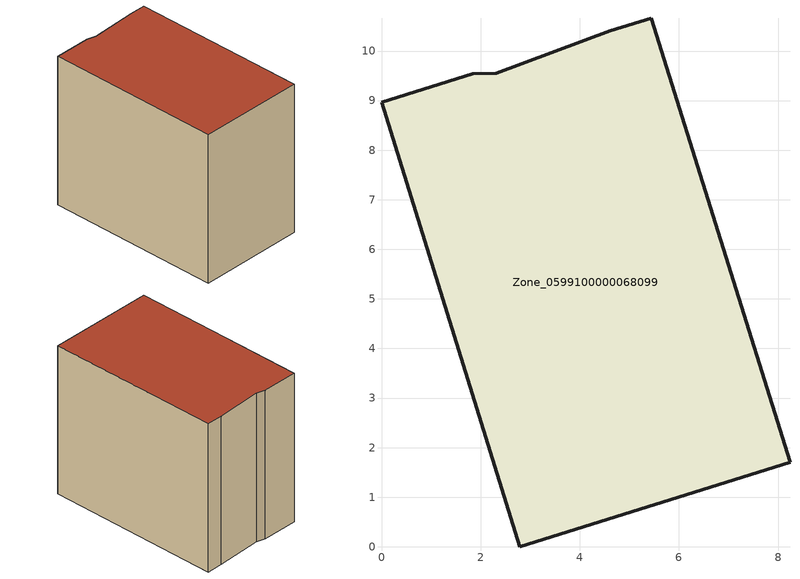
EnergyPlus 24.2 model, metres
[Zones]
Zone_0599100000068099
 floor ground (C_G): 0,8.97 1.84,9.54 2.31,9.55 4.62,10.4 5.44,10.66 8.24,1.7 2.79,0 z0
 wall outside (C_F): 2.79,0 8.24,1.7 5.44,10.66 4.62,10.4 2.31,9.55 1.84,9.54 0,8.97 2.79,0 z0:8.1
 roof outside (C_R): 1.84,9.54 0,8.97 2.79,0 8.24,1.7 5.44,10.66 4.62,10.4 2.31,9.55 z8.1
[BUILDING]
Pand.0599100000068099: North Axis=0; Terrain=City; Loads Convergence Tolerance Value=0.04; Temperature Convergence Tolerance Value=0.4; Solar Distribution=FullExterior; Maximum Number of Warmup Days=25; Minimum Number of Warmup Days=1
[Site:Location]
Rotterdam.The.Hague.AP_ZH_NLD Design_Conditions: Latitude=51.96; Longitude=4.45; Time Zone=1; Elevation=-4.5
[SITE:GROUNDTEMPERATURE:BUILDINGSURFACE]
18, 18, 18, 18, 18, 18, 18, 18, 18, 18, 18, 18
[MATERIAL] Thermal Absorptance=0.9; Solar Absorptance=0.7; Visible Absorptance=0.7
Name | Roughness | Thickness | Conductivity | Density | Specific Heat
G.TI.1975-1991 | MediumSmooth | 0.15 | 0.288461 | 540 | 1210
F.TI.1975-1991 | Rough | 0.3 | 0.230769 | 1920 | 840
R.TI.1975-1991 | MediumRough | 0.2 | 0.153846 | 1500 | 1000
[CONSTRUCTION]
C_G: G.TI.1975-1991
C_F: F.TI.1975-1991
C_R: R.TI.1975-1991
[ZONE]
Zone_0599100000068099: Type=1; Multiplier=1; Ceiling Height=Autocalculate; Volume=Autocalculate; Floor Area=autocalculate; Part of Total Floor Area=Yes
[ZONEINFILTRATION:DESIGNFLOWRATE]
Infil_Zone_0599100000068099: Zone or ZoneList or Space or SpaceList=Zone_0599100000068099; Schedule=AlwaysOn; Design Flow Rate Calculation Method=Flow/Area; Flow Rate per Floor Area=0.003; Constant Term Coefficient=1; Temperature Term Coefficient=0; Velocity Term Coefficient=0; Velocity Squared Term Coefficient=0
[HVACTEMPLATE:ZONE:IDEALLOADSAIRSYSTEM]
Zone_0599100000068099: Maximum Heating Supply Air Temperature=50; Minimum Cooling Supply Air Temperature=13; Maximum Heating Supply Air Humidity Ratio=0.0156; Minimum Cooling Supply Air Humidity Ratio=0.0077; Heating Limit=NoLimit; Cooling Limit=NoLimit; Dehumidification Control Type=ConstantSensibleHeatRatio; Cooling Sensible Heat Ratio=0.7; Dehumidification Setpoint=60; Humidification Control Type=None; Humidification Setpoint=30; Outdoor Air Method=None; Outdoor Air Flow Rate per Person=0.00944; Outdoor Air Flow Rate per Zone Floor Area=0; Outdoor Air Flow Rate per Zone=0; Demand Controlled Ventilation Type=None; Outdoor Air Economizer Type=NoEconomizer; Heat Recovery Type=None; Sensible Heat Recovery Effectiveness=0.7; Latent Heat Recovery Effectiveness=0.65
[ZONECONTROL:THERMOSTAT]
ThermostatControl_Zone_0599100000068099: Zone or ZoneList=Zone_0599100000068099; Control Type Schedule=DualSetpointControlType; Control 1=Thermostat_Zone_0599100000068099; Temperature Difference Between Cutout And Setpoint=0
[THERMOSTATSETPOINT:DUALSETPOINT]
Thermostat_Zone_0599100000068099: Heating Setpoint Temperature Schedule=HeatingSetpoint_Zone_0599100000068099; Cooling Setpoint Temperature Schedule=CoolingSetpoint_Zone_0599100000068099
[SCHEDULE:COMPACT]
HeatingSetpoint_Zone_0599100000068099: Through: 12/31, For: AllDays, Until: 24:00, 21
CoolingSetpoint_Zone_0599100000068099: Through: 12/31, For: AllDays, Until: 24:00, 24
DualSetpointControlType: Through: 12/31, For: AllDays, Until: 24:00, 4
AlwaysOn: Through: 12/31, For: AllDays, Until: 24:00, 1
